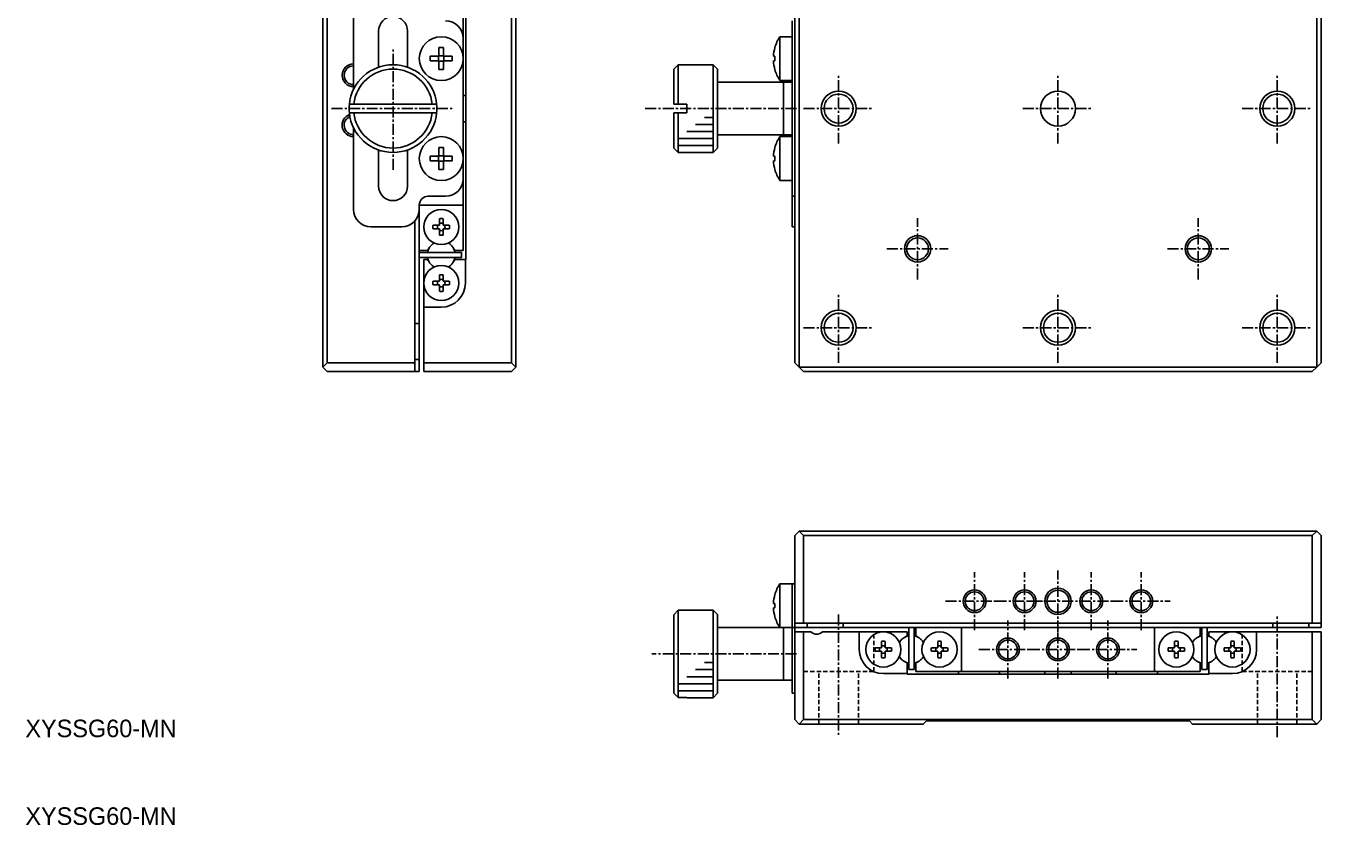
# Model space of a CAD drawing. Extents: x 10 to 289, y 10 to 176.
# Drawn here: x 10.1 to 157.7, y 10 to 101.1 of the extents above; entities that cross this region are included whole.
import ezdxf

# ---------------------------------------------------------------- set-up
doc = ezdxf.new("R2010")
doc.units = 0
doc.linetypes.add('CENTER', pattern=[2, 1.25, -0.25, 0.25, -0.25])
doc.linetypes.add('DASHED', pattern=[0.75, 0.5, -0.25])
doc.layers.get('0').update_dxf_attribs({"linetype": 'CONTINUOUS'})
doc.layers.add('CENTER', color=1, linetype='CENTER')
doc.styles.get("Standard").update_dxf_attribs({"font": 'FGP教科書体NT-M'})

msp = doc.modelspace()

# ---------------------------------------------------------------- linework, layer by layer
at = {"color": 7, "linetype": 'CONTINUOUS'}
for p, q in [((43.91, 62.19), (43.91, 121.19)), ((65.91, 121.19), (65.91, 62.19)), ((98.21, 121.19), (98.21, 62.19)), ((157.21, 62.19), (157.21, 121.19)), ((44.41, 120.69), (44.41, 62.69)), ((65.41, 62.69), (65.41, 120.69)), ((97.71, 62.69), (97.71, 120.69)), ((157.71, 120.69), (157.71, 62.69)), ((60.21, 108.89), (60.21, 93.69)), ((47.41, 103.19), (47.41, 93.87)), ((59.91, 102.69), (59.91, 99.69)), ((50.26, 96.41), (50.26, 100.54)), ((50.26, 100.54), (50.26, 96.41)), ((53.56, 100.54), (53.56, 96.41)), ((97.41, 99.69), (97.41, 101.69)), ((59.91, 97.39), (59.91, 99.69)), ((59.91, 99.69), (59.91, 97.39)), ((96.02, 94.89), (96.02, 99.89)), ((97.41, 99.89), (96.02, 99.89)), ((97.41, 97.39), (97.41, 99.69)), ((56.15, 97.13), (56.15, 97.65)), ((56.15, 97.65), (57.15, 97.65)), ((57.1, 97.13), (57.1, 97.65)), ((57.15, 98.65), (57.67, 98.65)), ((57.15, 97.65), (57.15, 98.65)), ((57.15, 97.7), (57.67, 97.7)), ((57.67, 98.65), (57.67, 97.65)), ((57.67, 98.65), (57.67, 97.7)), ((57.67, 97.7), (57.67, 97.65)), ((57.67, 97.65), (58.66, 97.65)), ((57.71, 97.65), (57.71, 97.13)), ((58.66, 97.65), (58.66, 97.13)), ((95.28, 97.65), (95.45, 97.65)), ((95.44, 98.66), (95.45, 98.65)), ((95.45, 97.65), (95.45, 97.13)), ((57.15, 97.13), (56.15, 97.13)), ((57.15, 96.14), (57.15, 97.13)), ((57.67, 97.09), (57.15, 97.09)), ((57.67, 96.14), (57.15, 96.14)), ((57.67, 97.13), (57.67, 96.14)), ((58.66, 97.13), (57.67, 97.13)), ((57.67, 97.13), (57.67, 97.09)), ((57.67, 96.14), (57.67, 97.09)), ((59.91, 85.99), (59.91, 97.39)), ((59.91, 97.39), (59.91, 85.99)), ((84.41, 96.69), (83.91, 96.19)), ((83.91, 92.19), (83.91, 96.19)), ((84.41, 96.69), (84.41, 92.19)), ((88.41, 96.69), (84.41, 96.69)), ((88.41, 86.69), (88.41, 96.69)), ((88.91, 96.19), (88.41, 96.69)), ((88.91, 96.19), (88.91, 87.19)), ((88.91, 96.19), (88.91, 94.69)), ((95.45, 97.13), (95.28, 97.13)), ((95.45, 96.14), (95.44, 96.13)), ((95.45, 96.14), (95.44, 96.13)), ((97.41, 85.99), (97.41, 97.39)), ((88.91, 94.69), (88.91, 91.69)), ((88.91, 94.69), (88.91, 88.69)), ((96.41, 94.69), (88.91, 94.69)), ((96.02, 94.89), (97.41, 94.89)), ((96.41, 94.69), (96.41, 88.69)), ((96.41, 94.69), (96.41, 88.69)), ((97.41, 94.69), (96.41, 94.69)), ((60.21, 93.19), (59.91, 93.19)), ((60.21, 93.69), (60.21, 89.69)), ((47.43, 92.19), (46.93, 92.19)), ((47.43, 92.19), (56.38, 92.19)), ((56.88, 92.19), (56.38, 92.19)), ((84.41, 92.19), (83.91, 92.19)), ((84.41, 92.19), (85.41, 92.19)), ((85.41, 92.19), (85.41, 91.19)), ((88.91, 91.69), (88.91, 88.69)), ((56.88, 91.19), (46.93, 91.19)), ((46.93, 91.19), (47.43, 91.19)), ((56.38, 91.19), (47.43, 91.19)), ((56.38, 91.19), (56.88, 91.19)), ((59.91, 90.19), (60.21, 90.19)), ((83.91, 91.19), (84.41, 91.19)), ((84.41, 91.19), (83.91, 91.19)), ((83.91, 87.19), (83.91, 91.19)), ((84.41, 91.19), (85.41, 91.19)), ((84.41, 91.19), (84.41, 86.69)), ((85.41, 91.19), (84.41, 91.19)), ((47.41, 89.51), (47.41, 80.19)), ((60.21, 89.69), (60.21, 74.49)), ((88.91, 88.69), (88.91, 87.19)), ((88.91, 88.69), (96.41, 88.69)), ((96.41, 88.69), (97.41, 88.69)), ((57.15, 87.25), (57.67, 87.25)), ((57.15, 86.25), (57.15, 87.25)), ((57.67, 87.25), (57.67, 86.25)), ((57.67, 87.25), (57.67, 86.3)), ((83.91, 87.19), (84.41, 86.69)), ((88.41, 86.69), (88.91, 87.19)), ((95.44, 87.26), (95.45, 87.25)), ((96.02, 83.49), (96.02, 88.49)), ((97.41, 88.49), (96.02, 88.49)), ((50.26, 82.84), (50.26, 86.97)), ((50.26, 86.97), (50.26, 82.84)), ((53.56, 86.97), (53.56, 82.84)), ((56.15, 85.73), (56.15, 86.25)), ((56.15, 86.25), (57.15, 86.25)), ((57.15, 85.73), (56.15, 85.73)), ((57.1, 85.73), (57.1, 86.25)), ((57.15, 86.3), (57.67, 86.3)), ((57.15, 84.74), (57.15, 85.73)), ((57.67, 85.69), (57.15, 85.69)), ((57.67, 86.3), (57.67, 86.25)), ((57.67, 86.25), (58.66, 86.25)), ((57.67, 85.73), (57.67, 84.74)), ((58.66, 85.73), (57.67, 85.73)), ((57.67, 85.73), (57.67, 85.69)), ((57.67, 84.74), (57.67, 85.69)), ((57.71, 86.25), (57.71, 85.73)), ((58.66, 86.25), (58.66, 85.73)), ((59.91, 83.69), (59.91, 85.99)), ((59.91, 85.99), (59.91, 83.69)), ((84.41, 86.69), (88.41, 86.69)), ((95.28, 86.25), (95.45, 86.25)), ((95.45, 85.73), (95.28, 85.73)), ((95.45, 86.25), (95.45, 85.73)), ((97.41, 84.92), (97.41, 85.99)), ((57.67, 84.74), (57.15, 84.74)), ((95.45, 84.74), (95.44, 84.73)), ((95.45, 84.74), (95.44, 84.73)), ((97.41, 83.69), (97.41, 84.92)), ((59.91, 83.69), (59.91, 80.69)), ((96.02, 83.49), (97.41, 83.49)), ((97.41, 81.69), (97.41, 83.69)), ((57.91, 81.69), (55.91, 81.69)), ((59.91, 80.69), (59.91, 81.39)), ((97.71, 81.69), (97.41, 81.69)), ((97.41, 81.69), (97.71, 81.69)), ((97.41, 81.69), (97.41, 80.69)), ((54.91, 80.69), (54.91, 80.19)), ((54.91, 80.69), (54.91, 80.19)), ((54.91, 80.69), (59.91, 80.69)), ((54.91, 75.49), (54.91, 80.19)), ((59.91, 80.69), (59.91, 75.49)), ((59.91, 80.69), (59.91, 75.49)), ((97.41, 80.69), (97.41, 80.19)), ((97.41, 78.19), (97.41, 80.19)), ((54.41, 62.69), (54.41, 78.87)), ((54.41, 69.14), (54.41, 78.87)), ((56.48, 78.39), (57.21, 78.39)), ((57.21, 78.39), (57.21, 79.12)), ((57.21, 79.12), (57.21, 78.58)), ((57.21, 78.58), (57.21, 78.39)), ((57.61, 79.12), (57.61, 78.39)), ((57.61, 78.39), (58.33, 78.39)), ((52.91, 78.19), (49.41, 78.19)), ((57.21, 77.99), (56.48, 77.99)), ((57.21, 77.27), (57.21, 77.99)), ((57.21, 77.99), (57.21, 77.81)), ((57.21, 77.27), (57.21, 77.81)), ((57.61, 77.99), (57.61, 77.27)), ((58.33, 77.99), (57.61, 77.99)), ((97.71, 78.19), (97.41, 78.19)), ((54.91, 75.49), (54.91, 75.29)), ((55.86, 75.49), (54.91, 75.49)), ((56.03, 75.79), (55.86, 75.49)), ((56.03, 75.79), (55.86, 75.49)), ((58.95, 75.49), (58.78, 75.79)), ((59.91, 75.49), (58.95, 75.49)), ((54.91, 74.69), (54.91, 75.29)), ((59.71, 75.29), (54.91, 75.29)), ((54.91, 74.69), (59.71, 74.69)), ((54.91, 74.69), (54.91, 67.19)), ((55.41, 74.49), (55.86, 74.49)), ((55.41, 74.49), (55.41, 71.79)), ((56.03, 74.2), (55.86, 74.49)), ((58.95, 74.49), (58.78, 74.2)), ((58.95, 74.49), (60.16, 74.49)), ((59.71, 74.69), (59.71, 75.29)), ((60.16, 74.49), (60.16, 71.79)), ((60.16, 74.49), (60.21, 74.49)), ((57.21, 71.99), (57.21, 72.72)), ((57.61, 72.72), (57.61, 71.99)), ((55.41, 71.79), (55.41, 69.04)), ((56.48, 71.99), (57.21, 71.99)), ((57.21, 71.59), (56.48, 71.59)), ((57.21, 70.87), (57.21, 71.59)), ((57.61, 71.99), (58.33, 71.99)), ((57.61, 71.59), (57.61, 70.87)), ((58.33, 71.59), (57.61, 71.59)), ((54.41, 64.24), (54.41, 69.14)), ((55.41, 69.04), (55.41, 62.69)), ((57.41, 69.04), (55.41, 69.04)), ((54.91, 67.19), (54.41, 67.19)), ((54.91, 63.09), (54.91, 67.19)), ((54.91, 63.09), (54.91, 67.19)), ((54.91, 67.19), (54.91, 66.59)), ((54.91, 67.19), (54.91, 66.59)), ((54.41, 61.69), (54.41, 64.24)), ((43.91, 62.19), (44.41, 62.69)), ((44.41, 61.69), (43.91, 62.19)), ((44.41, 62.69), (54.41, 62.69)), ((54.41, 63.09), (54.91, 63.09)), ((54.41, 62.69), (54.41, 61.69)), ((54.91, 61.69), (54.91, 63.09)), ((54.91, 61.69), (54.91, 63.09)), ((55.41, 62.69), (65.41, 62.69)), ((55.41, 61.69), (55.41, 62.69)), ((65.41, 62.69), (65.91, 62.19)), ((65.91, 62.19), (65.41, 61.69)), ((97.71, 62.69), (98.21, 62.19)), ((98.21, 62.19), (157.21, 62.19)), ((98.21, 62.19), (98.71, 61.69)), ((156.71, 61.69), (157.21, 62.19)), ((157.21, 62.19), (157.71, 62.69)), ((54.41, 61.69), (44.41, 61.69)), ((54.91, 61.69), (54.41, 61.69)), ((65.41, 61.69), (55.41, 61.69)), ((156.71, 61.69), (98.71, 61.69)), ((97.71, 43), (98.21, 43.5)), ((97.71, 33), (97.71, 43)), ((98.21, 43.5), (98.71, 43)), ((98.21, 43.5), (157.21, 43.5)), ((156.71, 43), (98.71, 43)), ((98.71, 43), (98.71, 33)), ((156.71, 43), (157.21, 43.5)), ((156.71, 33), (156.71, 43)), ((157.21, 43.5), (157.71, 43)), ((157.71, 43), (157.71, 33)), ((96.02, 32.5), (96.02, 37.5)), ((97.41, 37.5), (96.02, 37.5)), ((97.41, 37.5), (97.71, 37.5)), ((97.41, 35.5), (97.41, 37.5)), ((97.71, 37.5), (97.41, 37.5)), ((95.44, 36.26), (95.45, 36.26)), ((97.41, 35.5), (97.41, 33.5)), ((83.91, 33.97), (84.41, 34.47)), ((83.91, 25.03), (83.91, 33.97)), ((83.91, 33.97), (83.91, 25.03)), ((84.41, 34.47), (84.41, 24.53)), ((85.41, 34.47), (84.41, 34.47)), ((85.41, 34.5), (85.41, 34.47)), ((85.41, 34.5), (85.41, 34.47)), ((88.41, 34.5), (85.41, 34.5)), ((88.41, 24.5), (88.41, 34.5)), ((88.91, 34), (88.41, 34.5)), ((88.91, 34), (88.91, 25)), ((95.28, 35.26), (95.45, 35.26)), ((95.45, 34.74), (95.28, 34.74)), ((95.45, 35.26), (95.45, 34.74)), ((96.02, 32.5), (88.91, 32.5)), ((95.45, 33.74), (95.44, 33.74)), ((95.45, 33.74), (95.44, 33.74)), ((96.02, 32.5), (97.41, 32.5)), ((96.41, 32.5), (96.02, 32.5)), ((96.41, 32.5), (96.41, 29.5)), ((96.41, 32.5), (96.41, 29.5)), ((97.41, 32.5), (96.41, 32.5)), ((97.41, 33.5), (97.41, 32.5)), ((97.41, 32.5), (97.71, 32.5)), ((97.41, 30.5), (97.41, 32.5)), ((97.71, 32.5), (97.41, 32.5)), ((97.41, 32.5), (97.71, 32.5)), ((97.71, 32.5), (97.41, 32.5)), ((97.71, 32.5), (97.71, 33)), ((98.71, 33), (97.71, 33)), ((97.71, 32.5), (97.71, 32)), ((97.71, 32.5), (99.11, 32.5)), ((98.71, 33), (156.71, 33)), ((99.11, 33), (99.11, 32.5)), ((103.21, 32.5), (99.11, 32.5)), ((103.21, 32.5), (103.21, 33)), ((110.71, 32.5), (103.21, 32.5)), ((111.31, 32.5), (110.71, 32.5)), ((110.71, 32.5), (110.71, 27.7)), ((111.51, 32.5), (111.31, 32.5)), ((111.31, 27.7), (111.31, 32.5)), ((111.51, 32.5), (116.71, 32.5)), ((111.51, 31.54), (111.51, 32.5)), ((116.71, 32.5), (138.71, 32.5)), ((116.71, 32.5), (116.71, 27.5)), ((125.11, 32.5), (130.31, 32.5)), ((143.91, 32.5), (138.71, 32.5)), ((138.71, 32.5), (138.71, 27.5)), ((144.11, 32.5), (143.91, 32.5)), ((143.91, 31.54), (143.91, 32.5)), ((144.71, 32.5), (144.11, 32.5)), ((144.11, 32.5), (144.11, 27.7)), ((152.21, 32.5), (144.71, 32.5)), ((144.71, 27.7), (144.71, 32.5)), ((152.21, 33), (152.21, 32.5)), ((156.31, 32.5), (152.21, 32.5)), ((156.31, 33), (156.31, 32.5)), ((157.71, 32.5), (156.31, 32.5)), ((157.71, 33), (156.71, 33)), ((157.71, 32.5), (157.71, 33)), ((97.71, 22), (97.71, 32)), ((97.71, 32), (98.71, 32)), ((98.71, 32), (97.71, 32)), ((98.71, 32), (98.71, 22)), ((98.71, 32), (99.55, 32)), ((99.55, 32), (98.71, 32)), ((99.55, 32), (98.71, 32)), ((99.55, 32), (98.71, 32)), ((99.55, 32), (98.71, 32)), ((99.55, 32), (98.71, 32)), ((105.06, 32), (100.87, 32)), ((105.06, 32), (100.87, 32)), ((105.06, 32), (100.87, 32)), ((100.87, 32), (105.06, 32)), ((105.06, 32), (100.87, 32)), ((105.06, 32), (100.87, 32)), ((105.06, 32), (105.06, 30)), ((105.06, 32), (107.81, 32)), ((105.06, 32), (107.81, 32)), ((106.71, 32), (105.06, 32)), ((106.71, 32), (105.06, 32)), ((106.71, 32), (105.06, 32)), ((106.71, 32), (105.06, 32)), ((107.81, 32), (110.51, 32)), ((107.81, 32), (110.51, 32)), ((110.51, 31.54), (110.22, 31.37)), ((110.51, 31.54), (110.51, 32)), ((111.81, 31.37), (111.51, 31.54)), ((143.62, 31.37), (143.91, 31.54)), ((144.91, 32), (147.61, 32)), ((144.91, 32), (147.61, 32)), ((144.91, 32), (144.91, 31.54)), ((144.91, 31.54), (145.21, 31.37)), ((147.61, 32), (150.36, 32)), ((147.61, 32), (150.36, 32)), ((150.36, 32), (148.71, 32)), ((150.36, 32), (148.71, 32)), ((150.36, 32), (148.71, 32)), ((150.36, 32), (148.71, 32)), ((150.36, 30), (150.36, 32)), ((156.71, 32), (150.36, 32)), ((156.71, 32), (150.36, 32)), ((156.71, 32), (150.36, 32)), ((150.36, 32), (156.71, 32)), ((156.71, 32), (150.36, 32)), ((156.71, 32), (150.36, 32)), ((156.71, 22), (156.71, 32)), ((157.71, 32), (156.71, 32)), ((156.71, 32), (157.71, 32)), ((157.71, 32), (157.71, 22)), ((97.41, 30.5), (97.41, 27)), ((106.88, 30.2), (107.61, 30.2)), ((107.61, 29.8), (106.88, 29.8)), ((106.88, 29.8), (107.42, 29.8)), ((107.42, 29.8), (107.61, 29.8)), ((107.61, 30.2), (107.61, 30.93)), ((107.61, 29.07), (107.61, 29.8)), ((108.01, 30.93), (108.01, 30.2)), ((108.01, 30.2), (108.74, 30.2)), ((108.01, 29.8), (108.01, 29.07)), ((108.74, 29.8), (108.01, 29.8)), ((108.01, 29.8), (108.2, 29.8)), ((108.74, 29.8), (108.2, 29.8)), ((113.28, 30.2), (114.01, 30.2)), ((114.01, 29.8), (113.28, 29.8)), ((113.28, 29.8), (113.82, 29.8)), ((113.82, 29.8), (114.01, 29.8)), ((114.01, 30.2), (114.01, 30.93)), ((114.01, 29.07), (114.01, 29.8)), ((114.41, 30.93), (114.41, 30.2)), ((114.41, 30.2), (115.14, 30.2)), ((114.41, 29.8), (114.41, 29.07)), ((115.14, 29.8), (114.41, 29.8)), ((114.41, 29.8), (114.6, 29.8)), ((115.14, 29.8), (114.6, 29.8)), ((128.33, 30.85), (128.42, 30.81)), ((128.42, 30.81), (128.52, 30.75)), ((140.28, 30.2), (141.01, 30.2)), ((141.01, 29.8), (140.28, 29.8)), ((140.28, 29.8), (140.82, 29.8)), ((140.82, 29.8), (141.01, 29.8)), ((141.01, 30.2), (141.01, 30.93)), ((141.01, 29.07), (141.01, 29.8)), ((141.41, 30.93), (141.41, 30.2)), ((141.41, 30.2), (142.14, 30.2)), ((141.41, 29.8), (141.41, 29.07)), ((142.14, 29.8), (141.41, 29.8)), ((141.41, 29.8), (141.6, 29.8)), ((142.14, 29.8), (141.6, 29.8)), ((146.68, 30.2), (147.41, 30.2)), ((147.41, 29.8), (146.68, 29.8)), ((146.68, 29.8), (147.22, 29.8)), ((147.22, 29.8), (147.41, 29.8)), ((147.41, 30.2), (147.41, 30.93)), ((147.41, 29.07), (147.41, 29.8)), ((147.81, 30.93), (147.81, 30.2)), ((147.81, 30.2), (148.54, 30.2)), ((147.81, 29.8), (147.81, 29.07)), ((148.54, 29.8), (147.81, 29.8)), ((147.81, 29.8), (148, 29.8)), ((148.54, 29.8), (148, 29.8)), ((96.41, 29.5), (96.41, 26.5)), ((96.41, 29.5), (96.41, 26.5)), ((110.22, 28.63), (110.51, 28.46)), ((110.51, 28.46), (110.22, 28.63)), ((110.51, 27.25), (110.51, 28.46)), ((111.51, 28.46), (111.81, 28.63)), ((111.51, 28.46), (111.81, 28.63)), ((111.51, 27.5), (111.51, 28.46)), ((143.91, 28.46), (143.62, 28.63)), ((143.91, 28.46), (143.62, 28.63)), ((143.91, 27.5), (143.91, 28.46)), ((145.21, 28.63), (144.91, 28.46)), ((144.91, 28.46), (145.21, 28.63)), ((144.91, 28.46), (144.91, 27.25)), ((97.41, 25), (97.41, 27)), ((107.81, 27.25), (110.51, 27.25)), ((107.81, 27.25), (110.51, 27.25)), ((110.51, 27.25), (110.51, 27.2)), ((144.91, 27.2), (110.51, 27.2)), ((110.51, 27.2), (116.36, 27.2)), ((111.31, 27.7), (110.71, 27.7)), ((116.71, 27.5), (111.51, 27.5)), ((116.21, 27.2), (121.21, 27.2)), ((116.21, 27.2), (116.36, 27.2)), ((116.36, 27.5), (116.36, 27.2)), ((138.71, 27.5), (116.71, 27.5)), ((121.06, 27.2), (121.06, 27.5)), ((121.06, 27.2), (126.21, 27.2)), ((121.06, 27.2), (121.21, 27.2)), ((129.46, 27.2), (125.96, 27.2)), ((129.46, 27.2), (125.96, 27.2)), ((126.21, 27.5), (126.21, 27.2)), ((127.43, 27.5), (127.7, 27.48)), ((127.76, 27.48), (128.04, 27.5)), ((129.21, 27.2), (129.21, 27.5)), ((129.21, 27.2), (134.36, 27.2)), ((134.21, 27.2), (134.36, 27.2)), ((134.21, 27.2), (139.21, 27.2)), ((134.36, 27.5), (134.36, 27.2)), ((138.71, 27.5), (143.91, 27.5)), ((139.06, 27.2), (139.06, 27.5)), ((139.06, 27.2), (139.21, 27.2)), ((139.06, 27.2), (144.91, 27.2)), ((144.71, 27.7), (144.11, 27.7)), ((144.91, 27.25), (144.91, 27.2)), ((144.91, 27.25), (147.61, 27.25)), ((144.91, 27.25), (147.61, 27.25)), ((88.91, 26.5), (96.41, 26.5)), ((96.41, 26.5), (97.41, 26.5)), ((84.41, 24.53), (83.91, 25.03)), ((84.41, 24.53), (85.41, 24.53)), ((85.41, 24.53), (85.41, 24.5)), ((85.41, 24.53), (85.41, 24.5)), ((85.41, 24.5), (88.41, 24.5)), ((88.41, 24.5), (88.91, 25)), ((97.71, 25), (97.41, 25)), ((98.21, 21.5), (97.71, 22)), ((98.71, 22), (98.21, 21.5)), ((112.36, 21.5), (98.21, 21.5)), ((98.71, 22), (156.71, 22)), ((112.36, 21.5), (112.71, 21.85)), ((112.71, 21.85), (142.71, 21.85)), ((142.71, 21.85), (143.06, 21.5)), ((157.21, 21.5), (143.06, 21.5)), ((157.21, 21.5), (156.71, 22)), ((157.71, 22), (157.21, 21.5))]:
    msp.add_line(p, q, dxfattribs=at)
at = {"color": 3, "linetype": 'CONTINUOUS'}
for p, q in [((87.41, 90.69), (88.41, 90.69)), ((85.41, 89.09), (88.41, 89.09)), ((86.41, 89.89), (88.41, 89.89)), ((84.41, 88.29), (88.41, 88.29)), ((84.41, 87.49), (88.41, 87.49)), ((87.41, 28.5), (88.41, 28.5)), ((85.41, 26.9), (88.41, 26.9)), ((86.41, 27.7), (88.41, 27.7)), ((84.41, 26.1), (88.41, 26.1)), ((84.41, 25.3), (88.41, 25.3))]:
    msp.add_line(p, q, dxfattribs=at)
at = {"color": 3, "linetype": 'DASHED'}
for p, q in [((106.71, 27.5), (106.71, 32)), ((148.71, 27.5), (148.71, 32)), ((106.71, 27.5), (98.71, 27.5)), ((100.46, 21.5), (100.46, 27.5)), ((104.96, 21.5), (104.96, 27.5)), ((156.71, 27.5), (148.71, 27.5)), ((150.46, 21.5), (150.46, 27.5)), ((154.96, 21.5), (154.96, 27.5))]:
    msp.add_line(p, q, dxfattribs=at)
at = {"color": 7, "linetype": 'CONTINUOUS'}
for centre, radius in [((57.41, 97.39), 2.5), ((102.71, 91.69), 1.65), ((127.71, 91.69), 2), ((152.71, 91.69), 1.65), ((57.41, 85.99), 2.5), ((57.41, 78.19), 2), ((111.71, 75.69), 1.25), ((143.71, 75.69), 1.25), ((57.41, 71.79), 2), ((102.71, 66.69), 1.65), ((127.71, 66.69), 1.65), ((152.71, 66.69), 1.65), ((118.21, 35.5), 1.07), ((123.91, 35.5), 1.07), ((127.71, 35.5), 1.25), ((131.51, 35.5), 1.07), ((137.21, 35.5), 1.07), ((107.81, 30), 2), ((114.21, 30), 2), ((122.01, 30), 1.07), ((127.71, 30), 1.07), ((133.41, 30), 1.07), ((141.21, 30), 2), ((147.61, 30), 2)]:
    msp.add_circle(centre, radius, dxfattribs=at)
at = {"color": 3, "linetype": 'CONTINUOUS'}
for centre, radius in [((102.71, 91.69), 2), ((152.71, 91.69), 2), ((111.71, 75.69), 1.5), ((143.71, 75.69), 1.5), ((102.71, 66.69), 2), ((127.71, 66.69), 2), ((152.71, 66.69), 2), ((127.71, 35.5), 1.5), ((118.21, 35.5), 1.3), ((123.91, 35.5), 1.3), ((131.51, 35.5), 1.3), ((137.21, 35.5), 1.3), ((122.01, 30), 1.3), ((127.71, 30), 1.3), ((133.41, 30), 1.3)]:
    msp.add_circle(centre, radius, dxfattribs=at)
at = {"color": 7, "linetype": 'CONTINUOUS'}
for centre, radius, start, end in [((51.91, 100.54), 1.65, 0, 180), ((57.91, 99.69), 2, 0, 90), ((99.76, 97.39), 4.5, 146.251, 163.7142), ((99.76, 97.39), 4.49, 163.7306, 176.6822), ((47.41, 95.49), 1.07, 90, 270), ((51.91, 91.69), 5, 5.7392, 174.2608), ((51.91, 91.69), 4.5, 6.3794, 173.6206), ((99.76, 97.39), 4.49, 183.3178, 196.2694), ((99.76, 97.39), 4.5, 196.2858, 213.749), ((51.91, 91.69), 5, 174.2608, 185.7392), ((51.91, 91.69), 5, 354.2608, 5.7392), ((47.41, 89.79), 1.07, 112.8053, 270), ((51.91, 91.69), 5, 185.7392, 354.2608), ((51.91, 91.69), 4.5, 186.3794, 353.6206), ((99.76, 85.99), 4.49, 163.7306, 176.6822), ((99.76, 85.99), 4.5, 146.251, 163.7142), ((99.76, 85.99), 4.49, 183.3178, 196.2694), ((99.76, 85.99), 4.5, 196.2858, 213.749), ((51.91, 82.84), 1.65, 180, 0), ((57.91, 83.69), 2, 270, 0), ((55.91, 80.69), 1, 90, 180), ((49.41, 80.19), 2, 180, 270), ((52.91, 80.19), 2, 270, 0), ((57.41, 78.19), 0.95, 167.8468, 192.1532), ((57.41, 78.19), 0.435, 152.6335, 207.3665), ((57.41, 78.19), 0.95, 77.8468, 102.1532), ((57.41, 78.19), 0.435, 62.6335, 117.3665), ((57.41, 78.19), 0.435, 332.6335, 27.3665), ((57.41, 78.19), 0.95, 347.8468, 12.1532), ((57.41, 78.19), 0.435, 242.6335, 297.3665), ((57.41, 78.19), 0.95, 257.8468, 282.1532), ((57.41, 74.99), 1.59, 150, 169.107), ((57.41, 74.99), 1.59, 135, 150), ((57.52, 74.88), 1.75, 121.8815, 135), ((57.41, 74.99), 1.59, 120.4333, 134.9998), ((57.29, 74.88), 1.75, 45, 58.1185), ((57.41, 74.99), 1.59, 45, 59.5667), ((57.41, 74.99), 1.59, 30, 45), ((57.41, 74.99), 1.59, 10.893, 30), ((57.41, 74.99), 1.59, 190.8931, 210), ((57.41, 74.99), 1.59, 210, 225), ((57.52, 75.11), 1.75, 225, 238.1185), ((57.41, 74.99), 1.59, 225, 239.5668), ((57.29, 75.11), 1.75, 301.8815, 315), ((57.41, 74.99), 1.59, 300.4332, 315.0002), ((57.41, 74.99), 1.59, 315, 330), ((57.41, 74.99), 1.59, 330, 349.1069), ((57.41, 71.79), 0.95, 77.8468, 102.1532), ((57.41, 71.79), 0.95, 167.8468, 192.1532), ((57.41, 71.79), 0.435, 152.6335, 207.3665), ((57.41, 71.79), 0.435, 62.6335, 117.3665), ((57.41, 71.79), 0.435, 242.6335, 297.3665), ((57.41, 71.79), 2.75, 270, 0), ((57.41, 71.79), 0.435, 332.6335, 27.3665), ((57.41, 71.79), 0.95, 347.8468, 12.1532), ((57.41, 71.79), 0.95, 257.8468, 282.1532), ((99.76, 35), 4.5, 146.251, 163.7142), ((99.76, 35), 4.49, 163.7306, 176.6822), ((99.76, 35), 4.49, 183.3178, 196.2694), ((99.76, 35), 4.5, 196.2858, 213.749), ((100.21, 32.75), 1, 228.5904, 311.4096), ((111.13, 29.89), 1.75, 135, 148.1185), ((111.01, 30), 1.59, 135, 149.5667), ((111.01, 30), 1.59, 120, 135), ((111.01, 30), 1.59, 100.893, 120), ((111.01, 30), 1.59, 60, 79.1069), ((111.01, 30), 1.59, 45, 60), ((110.9, 29.89), 1.75, 31.8815, 45), ((111.01, 30), 1.59, 30.4332, 45.0003), ((144.53, 29.89), 1.75, 135, 148.1185), ((144.41, 30), 1.59, 135, 149.5667), ((144.41, 30), 1.59, 120, 135), ((144.41, 30), 1.59, 100.893, 120), ((144.41, 30), 1.59, 60, 79.1069), ((144.41, 30), 1.59, 45, 60), ((144.3, 29.89), 1.75, 31.8815, 45), ((144.41, 30), 1.59, 30.4332, 45.0003), ((107.81, 30), 2.75, 180, 270), ((107.81, 30), 0.95, 167.8468, 192.1532), ((107.81, 30), 0.435, 152.6335, 207.3665), ((107.81, 30), 0.95, 77.8468, 102.1532), ((107.81, 30), 0.435, 62.6335, 117.3665), ((107.81, 30), 0.435, 242.6335, 297.3665), ((107.81, 30), 0.435, 332.6335, 27.3665), ((107.81, 30), 0.95, 347.8468, 12.1532), ((114.21, 30), 0.95, 167.8468, 192.1532), ((114.21, 30), 0.435, 152.6335, 207.3665), ((114.21, 30), 0.95, 77.8468, 102.1532), ((114.21, 30), 0.435, 62.6335, 117.3665), ((114.21, 30), 0.435, 242.6335, 297.3665), ((114.21, 30), 0.435, 332.6335, 27.3665), ((114.21, 30), 0.95, 347.8468, 12.1532), ((141.21, 30), 0.95, 167.8468, 192.1532), ((141.21, 30), 0.435, 152.6335, 207.3665), ((141.21, 30), 0.95, 77.8468, 102.1532), ((141.21, 30), 0.435, 62.6335, 117.3665), ((141.21, 30), 0.435, 242.6335, 297.3665), ((141.21, 30), 0.435, 332.6335, 27.3665), ((141.21, 30), 0.95, 347.8468, 12.1532), ((147.61, 30), 0.95, 167.8468, 192.1532), ((147.61, 30), 0.435, 152.6335, 207.3665), ((147.61, 30), 0.95, 77.8468, 102.1532), ((147.61, 30), 0.435, 62.6335, 117.3665), ((147.61, 30), 0.435, 242.6335, 297.3665), ((147.61, 30), 2.75, 270, 0), ((147.61, 30), 0.435, 332.6335, 27.3665), ((147.61, 30), 0.95, 347.8468, 12.1532), ((107.81, 30), 0.95, 257.8468, 282.1532), ((111.01, 30), 1.59, 210.4333, 224.9997), ((111.13, 30.11), 1.75, 211.8815, 225), ((111.01, 30), 1.59, 225, 240), ((111.01, 30), 1.59, 240, 259.107), ((111.01, 30), 1.59, 280.8931, 300), ((111.01, 30), 1.59, 300, 315), ((111.01, 30), 1.59, 315, 329.5668), ((110.9, 30.11), 1.75, 315, 328.1185), ((114.21, 30), 0.95, 257.8468, 282.1532), ((141.21, 30), 0.95, 257.8468, 282.1532), ((144.41, 30), 1.59, 210.4333, 224.9997), ((144.53, 30.11), 1.75, 211.8815, 225), ((144.41, 30), 1.59, 225, 240), ((144.41, 30), 1.59, 240, 259.107), ((144.41, 30), 1.59, 280.8931, 300), ((144.41, 30), 1.59, 300, 315), ((144.41, 30), 1.59, 314.9998, 329.5668), ((144.3, 30.11), 1.75, 315, 328.1185), ((147.61, 30), 0.95, 257.8468, 282.1532), ((127.73, 27.72), 0.25, 244.1393, 295.8607)]:
    msp.add_arc(centre, radius, start, end, dxfattribs=at)
at = {"color": 3, "linetype": 'CONTINUOUS'}
for centre, start in [((47.41, 95.49), 90), ((47.41, 89.79), 110.4085)]:
    msp.add_arc(centre, 1.3, start, 270, dxfattribs=at)
at = {"layer": 'CENTER', "color": 1, "linetype": 'CENTER'}
for p, q in [((51.91, 84.69), (51.91, 98.69)), ((102.71, 87.69), (102.71, 95.69)), ((127.71, 87.69), (127.71, 95.69)), ((152.71, 87.69), (152.71, 95.69)), ((44.91, 91.69), (58.91, 91.69)), ((97.91, 91.69), (80.41, 91.69)), ((98.71, 91.69), (106.71, 91.69)), ((123.71, 91.69), (131.71, 91.69)), ((148.71, 91.69), (156.71, 91.69)), ((111.71, 72.19), (111.71, 79.19)), ((143.71, 72.19), (143.71, 79.19)), ((108.21, 75.69), (115.21, 75.69)), ((140.21, 75.69), (147.21, 75.69)), ((102.71, 62.69), (102.71, 70.69)), ((127.71, 62.69), (127.71, 70.69)), ((152.71, 62.69), (152.71, 70.69)), ((98.71, 66.69), (106.71, 66.69)), ((123.71, 66.69), (131.71, 66.69)), ((148.71, 66.69), (156.71, 66.69)), ((118.21, 32.2), (118.21, 38.8)), ((123.91, 32.2), (123.91, 38.8)), ((127.71, 32), (127.71, 39)), ((131.51, 32.2), (131.51, 38.8)), ((137.21, 32.2), (137.21, 38.8)), ((114.91, 35.5), (121.51, 35.5)), ((120.61, 35.5), (127.21, 35.5)), ((124.21, 35.5), (131.21, 35.5)), ((128.21, 35.5), (134.81, 35.5)), ((133.91, 35.5), (140.51, 35.5)), ((102.71, 34), (102.71, 20)), ((152.71, 20), (152.71, 34)), ((122.01, 26.7), (122.01, 33.3)), ((127.71, 26.7), (127.71, 33.3)), ((133.41, 26.7), (133.41, 33.3)), ((118.71, 30), (125.31, 30)), ((124.41, 30), (131.01, 30)), ((130.11, 30), (136.71, 30)), ((97.91, 29.5), (81.41, 29.5))]:
    msp.add_line(p, q, dxfattribs=at)

# ---------------------------------------------------------------- texts
at = {"color": 7, "linetype": 'CONTINUOUS'}
for p in [(10, 20), (10, 10)]:
    msp.add_text('XYSSG60-MN', height=2, dxfattribs=at).set_placement(p)

doc.saveas('drawing.dxf')
